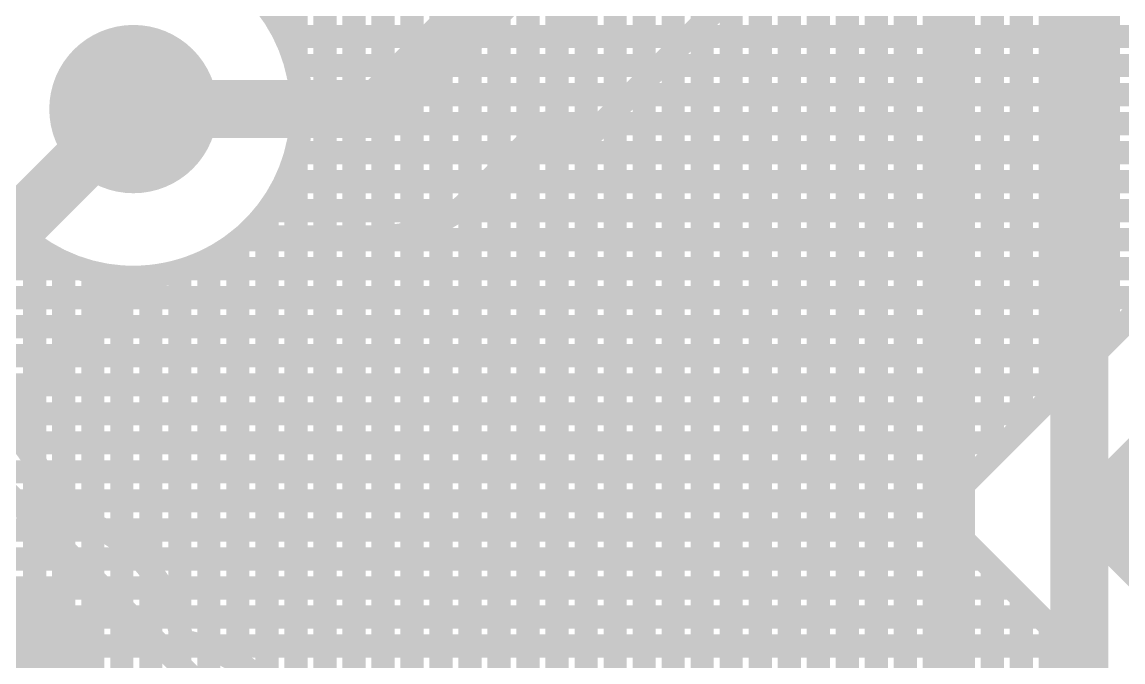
# Model space of a CAD drawing. Header units: millimetres. Extents: x 1.42 to 3.4, y 1.21 to 3.22.
# Drawn here: x 2.7928 to 2.9825, y 2.3422 to 2.4525 of the extents above; entities that cross this region are included whole.
import ezdxf

# ---------------------------------------------------------------- set-up
doc = ezdxf.new("R2010")
doc.units = ezdxf.units.MM
doc.header["$MEASUREMENT"] = 0
for name, color, linetype in [('BottomLayer', 5, 'Continuous'), ('BottomSolder', 6, 'Continuous'), ('Mechanical15', 56, 'Continuous'), ('MultiLayer', 9, 'Continuous'), ('TopLayer', 1, 'Continuous'), ('TopPaste', 8, 'Continuous'), ('TopSolder', 216, 'Continuous'), ('ViaHoleLayer', 16, 'Continuous')]:
    doc.layers.add(name, color=color, linetype=linetype)

# ---------------------------------------------------------------- blocks, each defined once
blk = doc.blocks.new('KEY_SMT_4')
at = {"layer": 'TopLayer'}
blk.add_solid([(-0.06102, -0.08464), (-0.06102, -0.06102), (-0.13976, -0.08464), (-0.13976, -0.06102)], dxfattribs=at)
at = {"layer": 'TopPaste'}
blk.add_solid([(-0.06102, -0.08464), (-0.06102, -0.06102), (-0.13976, -0.08464), (-0.13976, -0.06102)], dxfattribs=at)
at = {"layer": 'TopSolder'}
for points in [[(-0.05852, 0.05852), (-0.05852, 0.08715), (-0.14226, 0.05852), (-0.14226, 0.08715)], [(-0.05852, -0.08715), (-0.05852, -0.05852), (-0.14226, -0.08715), (-0.14226, -0.05852)]]:
    blk.add_solid(points, dxfattribs=at)
blk = doc.blocks.new('44ML_N_21')
at = {"layer": 'Mechanical15', "const_width": 0.00394}
blk.add_lwpolyline([(0.26575, 0.26575), (0.26575, -0.26575)], dxfattribs=at)
at = {"layer": 'TopLayer', "const_width": 0.02165}
blk.add_lwpolyline([(0.19882, 0.12598), (0.24606, 0.12598)], dxfattribs=at)
at = {"layer": 'TopLayer', "const_width": 0.01083}
blk.add_lwpolyline([(0.24065, 0.12598, 1), (0.25148, 0.12598, 1)], format="xyb", close=True, dxfattribs=at)
at = {"layer": 'TopPaste', "const_width": 0.02165}
blk.add_lwpolyline([(0.19882, 0.12598), (0.24606, 0.12598)], dxfattribs=at)
at = {"layer": 'TopPaste', "const_width": 0.01083}
blk.add_lwpolyline([(0.24065, 0.12598, 1), (0.25148, 0.12598, 1)], format="xyb", close=True, dxfattribs=at)
at = {"layer": 'TopSolder', "const_width": 0.02665}
blk.add_lwpolyline([(0.19882, 0.12598), (0.24606, 0.12598)], dxfattribs=at)
at = {"layer": 'TopSolder', "const_width": 0.01333}
blk.add_lwpolyline([(0.2394, 0.12598, 1), (0.25273, 0.12598, 1)], format="xyb", close=True, dxfattribs=at)

msp = doc.modelspace()

# ---------------------------------------------------------------- linework, layer by layer
at = {"layer": 'BottomLayer'}
for points, const_width in [([(2.84, 2.44505), (2.84, 2.618)], 0.004), ([(2.845, 1.631), (2.845, 2.618)], 0.004), ([(2.85, 1.63111), (2.85, 2.618)], 0.004), ([(2.855, 1.63611), (2.855, 2.618)], 0.004), ([(2.86, 1.64111), (2.86, 2.618)], 0.004), ([(2.865, 1.64611), (2.865, 2.61439)], 0.004), ([(2.87, 1.65111), (2.87, 2.60939)], 0.004), ([(2.875, 1.65611), (2.875, 2.60439)], 0.004), ([(2.88, 1.66111), (2.88, 2.59939)], 0.004), ([(2.885, 1.66611), (2.885, 2.59439)], 0.004), ([(2.89, 1.67111), (2.89, 2.58939)], 0.004), ([(2.895, 1.67611), (2.895, 2.58439)], 0.004), ([(2.9, 1.68111), (2.9, 2.57939)], 0.004), ([(2.905, 1.68611), (2.905, 2.57439)], 0.004), ([(2.91, 1.69111), (2.91, 2.56939)], 0.004), ([(2.915, 1.69611), (2.915, 2.56439)], 0.004), ([(2.92, 1.70111), (2.92, 2.55939)], 0.004), ([(2.925, 1.70611), (2.925, 2.55439)], 0.004), ([(2.93, 1.71111), (2.93, 2.54939)], 0.004), ([(2.935, 1.71611), (2.935, 2.54439)], 0.004), ([(2.94, 1.72111), (2.94, 2.53939)], 0.004), ([(2.975, 2.239), (2.975, 2.5355)], 0.01), ([(2.945, 1.72575), (2.945, 2.53439)], 0.004), ([(2.95, 2.2537), (2.95, 2.52939)], 0.004), ([(2.953, 2.25789), (2.953, 2.52639)], 0.004), ([(2.83817, 2.45), (2.953, 2.45)], 0.004), ([(2.84001, 2.445), (2.953, 2.445)], 0.004), ([(2.398, 2.0235), (2.812, 2.4375)], 0.01), ([(2.84089, 2.44), (2.953, 2.44)], 0.004), ([(2.84089, 2.435), (2.953, 2.435)], 0.004), ([(2.84, 1.631), (2.84, 2.42995)], 0.004), ([(2.84001, 2.43), (2.953, 2.43)], 0.004), ([(2.83817, 2.425), (2.953, 2.425)], 0.004), ([(2.835, 1.631), (2.835, 2.41984)], 0.004), ([(2.83512, 2.42), (2.953, 2.42)], 0.004), ([(2.83, 1.631), (2.83, 2.41476)], 0.004), ([(2.8303, 2.415), (2.953, 2.415)], 0.004), ([(2.825, 1.631), (2.825, 2.41158)], 0.004), ([(2.82, 1.631), (2.82, 2.40963)], 0.004), ([(2.82121, 2.41), (2.953, 2.41)], 0.004), ([(2.4136, 2.00798), (2.8142, 2.40858)], 0.004), ([(2.815, 1.631), (2.815, 2.40866)], 0.004), ([(2.81, 1.631), (2.81, 2.40439)], 0.004), ([(2.81061, 2.405), (2.953, 2.405)], 0.004), ([(2.80561, 2.4), (2.953, 2.4)], 0.004), ([(2.805, 1.631), (2.805, 2.39939)], 0.004), ([(2.8, 1.631), (2.8, 2.39439)], 0.004), ([(2.80061, 2.395), (2.953, 2.395)], 0.004), ([(2.795, 1.631), (2.795, 2.38939)], 0.004), ([(2.79561, 2.39), (2.953, 2.39)], 0.004), ([(2.79061, 2.385), (2.953, 2.385)], 0.004), ([(2.78561, 2.38), (2.953, 2.38)], 0.004), ([(2.78061, 2.375), (2.953, 2.375)], 0.004), ([(2.77561, 2.37), (2.953, 2.37)], 0.004), ([(2.77061, 2.365), (2.953, 2.365)], 0.004), ([(2.76561, 2.36), (2.953, 2.36)], 0.004), ([(2.76061, 2.355), (2.953, 2.355)], 0.004), ([(2.75561, 2.35), (2.953, 2.35)], 0.004), ([(2.75061, 2.345), (2.953, 2.345)], 0.004)]:
    msp.add_lwpolyline(points, dxfattribs=dict(at, const_width=const_width))
at = {"layer": 'BottomLayer', "const_width": 0.004}
for points in [[(2.78308, 2.4397, -0.962805), (2.841, 2.4375)], [(2.78308, 2.4397, -0.962805), (2.841, 2.4375)], [(2.78308, 2.4397, -0.962805), (2.841, 2.4375)], [(2.841, 2.4375, -0.392185), (2.8142, 2.40858)], [(2.841, 2.4375, -0.392185), (2.8142, 2.40858)], [(2.841, 2.4375, -0.392185), (2.8142, 2.40858)]]:
    msp.add_lwpolyline(points, format="xyb", dxfattribs=at)
at = {"layer": 'BottomLayer'}
for points, const_width in [([(2.83717, 2.45, 1), (2.83917, 2.45, 1)], 0.002), ([(2.952, 2.45, 1), (2.954, 2.45, 1)], 0.002), ([(2.806, 2.4375, 1), (2.818, 2.4375, 1)], 0.012), ([(2.806, 2.4375, 1), (2.818, 2.4375, 1)], 0.012), ([(2.806, 2.4375, 1), (2.818, 2.4375, 1)], 0.012), ([(2.839, 2.44505, 1), (2.841, 2.44505, 1)], 0.002), ([(2.83901, 2.445, 1), (2.84101, 2.445, 1)], 0.002), ([(2.952, 2.445, 1), (2.954, 2.445, 1)], 0.002), ([(2.8095, 2.4375, 1), (2.8145, 2.4375, 1)], 0.005), ([(2.83989, 2.44, 1), (2.84189, 2.44, 1)], 0.002), ([(2.952, 2.44, 1), (2.954, 2.44, 1)], 0.002), ([(2.84, 2.4375, 1), (2.842, 2.4375, 1)], 0.002), ([(2.84, 2.4375, 1), (2.842, 2.4375, 1)], 0.002), ([(2.84, 2.4375, 1), (2.842, 2.4375, 1)], 0.002), ([(2.84, 2.4375, 1), (2.842, 2.4375, 1)], 0.002), ([(2.84, 2.4375, 1), (2.842, 2.4375, 1)], 0.002), ([(2.84, 2.4375, 1), (2.842, 2.4375, 1)], 0.002), ([(2.83989, 2.435, 1), (2.84189, 2.435, 1)], 0.002), ([(2.952, 2.435, 1), (2.954, 2.435, 1)], 0.002), ([(2.839, 2.42995, 1), (2.841, 2.42995, 1)], 0.002), ([(2.83901, 2.43, 1), (2.84101, 2.43, 1)], 0.002), ([(2.952, 2.43, 1), (2.954, 2.43, 1)], 0.002), ([(2.83717, 2.425, 1), (2.83917, 2.425, 1)], 0.002), ([(2.952, 2.425, 1), (2.954, 2.425, 1)], 0.002), ([(2.834, 2.41984, 1), (2.836, 2.41984, 1)], 0.002), ([(2.83412, 2.42, 1), (2.83612, 2.42, 1)], 0.002), ([(2.952, 2.42, 1), (2.954, 2.42, 1)], 0.002), ([(2.829, 2.41476, 1), (2.831, 2.41476, 1)], 0.002), ([(2.8293, 2.415, 1), (2.8313, 2.415, 1)], 0.002), ([(2.952, 2.415, 1), (2.954, 2.415, 1)], 0.002), ([(2.824, 2.41158, 1), (2.826, 2.41158, 1)], 0.002), ([(2.819, 2.40963, 1), (2.821, 2.40963, 1)], 0.002), ([(2.82021, 2.41, 1), (2.82221, 2.41, 1)], 0.002), ([(2.952, 2.41, 1), (2.954, 2.41, 1)], 0.002), ([(2.8132, 2.40858, 1), (2.8152, 2.40858, 1)], 0.002), ([(2.8132, 2.40858, 1), (2.8152, 2.40858, 1)], 0.002), ([(2.8132, 2.40858, 1), (2.8152, 2.40858, 1)], 0.002), ([(2.8132, 2.40858, 1), (2.8152, 2.40858, 1)], 0.002), ([(2.814, 2.40866, 1), (2.816, 2.40866, 1)], 0.002), ([(2.809, 2.40439, 1), (2.811, 2.40439, 1)], 0.002), ([(2.80961, 2.405, 1), (2.81161, 2.405, 1)], 0.002), ([(2.952, 2.405, 1), (2.954, 2.405, 1)], 0.002), ([(2.80461, 2.4, 1), (2.80661, 2.4, 1)], 0.002), ([(2.952, 2.4, 1), (2.954, 2.4, 1)], 0.002), ([(2.804, 2.39939, 1), (2.806, 2.39939, 1)], 0.002), ([(2.799, 2.39439, 1), (2.801, 2.39439, 1)], 0.002), ([(2.79961, 2.395, 1), (2.80161, 2.395, 1)], 0.002), ([(2.952, 2.395, 1), (2.954, 2.395, 1)], 0.002), ([(2.794, 2.38939, 1), (2.796, 2.38939, 1)], 0.002), ([(2.79461, 2.39, 1), (2.79661, 2.39, 1)], 0.002), ([(2.952, 2.39, 1), (2.954, 2.39, 1)], 0.002), ([(2.952, 2.385, 1), (2.954, 2.385, 1)], 0.002), ([(2.952, 2.38, 1), (2.954, 2.38, 1)], 0.002), ([(2.952, 2.375, 1), (2.954, 2.375, 1)], 0.002), ([(2.952, 2.37, 1), (2.954, 2.37, 1)], 0.002), ([(2.952, 2.365, 1), (2.954, 2.365, 1)], 0.002), ([(2.952, 2.36, 1), (2.954, 2.36, 1)], 0.002), ([(2.952, 2.355, 1), (2.954, 2.355, 1)], 0.002), ([(2.952, 2.35, 1), (2.954, 2.35, 1)], 0.002), ([(2.952, 2.345, 1), (2.954, 2.345, 1)], 0.002)]:
    msp.add_lwpolyline(points, format="xyb", close=True, dxfattribs=dict(at, const_width=const_width))
at = {"layer": 'BottomSolder', "const_width": 0.0145}
msp.add_lwpolyline([(2.80475, 2.4375, 1), (2.81925, 2.4375, 1)], format="xyb", close=True, dxfattribs=at)
msp.add_lwpolyline([(2.80475, 2.4375, 1), (2.81925, 2.4375, 1)], format="xyb", close=True, dxfattribs=at)
msp.add_lwpolyline([(2.80475, 2.4375, 1), (2.81925, 2.4375, 1)], format="xyb", close=True, dxfattribs=at)
at = {"layer": 'MultiLayer', "const_width": 0.012}
msp.add_lwpolyline([(2.806, 2.4375, 1), (2.818, 2.4375, 1)], format="xyb", close=True, dxfattribs=at)
msp.add_lwpolyline([(2.806, 2.4375, 1), (2.818, 2.4375, 1)], format="xyb", close=True, dxfattribs=at)
msp.add_lwpolyline([(2.806, 2.4375, 1), (2.818, 2.4375, 1)], format="xyb", close=True, dxfattribs=at)
at = {"layer": 'TopLayer'}
for points, const_width in [([(2.97, 2.38774), (2.97, 3.2089)], 0.004), ([(2.975, 2.39274), (2.975, 3.2089)], 0.004), ([(2.98, 2.39774), (2.98, 3.2089)], 0.004), ([(2.88802, 2.43028), (2.96774, 2.51)], 0.004), ([(2.965, 2.38274), (2.965, 2.50726)], 0.004), ([(2.96, 2.37774), (2.96, 2.50226)], 0.004), ([(2.955, 2.37274), (2.955, 2.49726)], 0.004), ([(2.8545, 2.4375), (2.90751, 2.49051)], 0.01), ([(2.95, 2.32258), (2.95, 2.49226)], 0.004), ([(2.945, 2.32258), (2.945, 2.48726)], 0.004), ([(2.94, 2.32258), (2.94, 2.48226)], 0.004), ([(2.935, 2.32258), (2.935, 2.47726)], 0.004), ([(2.93, 2.32256), (2.93, 2.47226)], 0.004), ([(2.925, 2.32175), (2.925, 2.46726)], 0.004), ([(2.92, 2.31963), (2.92, 2.46226)], 0.004), ([(2.915, 2.31569), (2.915, 2.45726)], 0.004), ([(2.91, 2.31069), (2.91, 2.45226)], 0.004), ([(2.90774, 2.45), (3.14726, 2.45)], 0.004), ([(2.905, 2.30569), (2.905, 2.44726)], 0.004), ([(2.95028, 2.36802), (3.03, 2.44774)], 0.004), ([(2.90274, 2.445), (3.02726, 2.445)], 0.004), ([(2.9, 2.30069), (2.9, 2.44226)], 0.004), ([(2.812, 2.4375), (2.8545, 2.4375)], 0.01), ([(2.89774, 2.44), (3.02226, 2.44)], 0.004), ([(2.895, 2.29569), (2.895, 2.43726)], 0.004), ([(2.87009, 2.42198), (2.88321, 2.4351)], 0.004), ([(2.88321, 2.4351), (2.88802, 2.43028)], 0.004), ([(2.8833, 2.435), (2.89274, 2.435)], 0.004), ([(2.89274, 2.435), (3.01726, 2.435)], 0.004), ([(2.88, 2.29324), (2.88, 2.43189)], 0.004), ([(2.885, 2.286), (2.885, 2.4333)], 0.004), ([(2.89, 2.29069), (2.89, 2.43226)], 0.004), ([(2.87811, 2.43), (3.01226, 2.43)], 0.004), ([(2.875, 2.29738), (2.875, 2.42689)], 0.004), ([(2.87311, 2.425), (3.00726, 2.425)], 0.004), ([(2.87, 2.29994), (2.87, 2.42189)], 0.004), ([(2.86783, 2.42), (3.00226, 2.42)], 0.004), ([(2.865, 2.30136), (2.865, 2.41817)], 0.004), ([(2.58373, 2.415), (2.7937, 2.415)], 0.004), ([(2.83, 2.34221), (2.83, 2.41476)], 0.004), ([(2.8303, 2.415), (2.99726, 2.415)], 0.004), ([(2.83089, 2.4155), (2.8545, 2.4155)], 0.004), ([(2.835, 2.33825), (2.835, 2.4155)], 0.004), ([(2.84, 2.33146), (2.84, 2.4155)], 0.004), ([(2.845, 2.32311), (2.845, 2.4155)], 0.004), ([(2.85, 2.3212), (2.85, 2.4155)], 0.004), ([(2.855, 2.31801), (2.855, 2.41551)], 0.004), ([(2.86, 2.31282), (2.86, 2.4162)], 0.004), ([(2.795, 2.37684), (2.795, 2.41401)], 0.004), ([(2.8, 2.36778), (2.8, 2.4111)], 0.004), ([(2.825, 2.34465), (2.825, 2.41158)], 0.004), ([(2.58873, 2.41), (2.80279, 2.41)], 0.004), ([(2.805, 2.36597), (2.805, 2.40936)], 0.004), ([(2.82, 2.34786), (2.82, 2.40963)], 0.004), ([(2.82121, 2.41), (2.99226, 2.41)], 0.004), ([(2.81, 2.36291), (2.81, 2.40857)], 0.004), ([(2.815, 2.35796), (2.815, 2.40866)], 0.004), ([(2.59373, 2.405), (2.98726, 2.405)], 0.004), ([(2.59873, 2.4), (2.98226, 2.4)], 0.004), ([(2.60373, 2.395), (2.97726, 2.395)], 0.004), ([(2.77791, 2.39), (2.97226, 2.39)], 0.004), ([(2.78797, 2.385), (2.96726, 2.385)], 0.004), ([(2.79291, 2.38), (2.96226, 2.38)], 0.004), ([(2.79596, 2.375), (2.95726, 2.375)], 0.004), ([(2.955, 2.3633), (2.955, 2.37274)], 0.004), ([(2.79776, 2.37), (2.95226, 2.37)], 0.004), ([(2.95028, 2.36802), (2.99102, 2.32728)], 0.004), ([(2.80686, 2.365), (2.9533, 2.365)], 0.004), ([(2.955, 2.32258), (2.955, 2.3633)], 0.004), ([(2.81324, 2.36), (2.9583, 2.36)], 0.004), ([(2.96, 2.32258), (2.96, 2.3583)], 0.004), ([(2.81702, 2.355), (2.9633, 2.355)], 0.004), ([(2.965, 2.32258), (2.965, 2.3533)], 0.004), ([(2.81935, 2.35), (2.9683, 2.35)], 0.004), ([(2.97, 2.32258), (2.97, 2.3483)], 0.004), ([(2.824, 2.345), (2.9733, 2.345)], 0.004), ([(2.975, 2.32258), (2.975, 2.3433)], 0.004)]:
    msp.add_lwpolyline(points, dxfattribs=dict(at, const_width=const_width))
at = {"layer": 'TopLayer', "const_width": 0.004}
for points in [[(2.83089, 2.4155, -2.17702), (2.83089, 2.4595)], [(2.83089, 2.4155, -2.17702), (2.83089, 2.4595)], [(2.83089, 2.4155, -2.17702), (2.83089, 2.4595)], [(2.87009, 2.42198, -0.199566), (2.8545, 2.4155)], [(2.87005, 2.42194, -0.198912), (2.8545, 2.4155)], [(2.75113, 2.38277, -0.603636), (2.79816, 2.36818)], [(2.79816, 2.36818, -0.310191), (2.82043, 2.34591)], [(2.82043, 2.34591, -0.31019), (2.84271, 2.32364)]]:
    msp.add_lwpolyline(points, format="xyb", dxfattribs=at)
at = {"layer": 'TopLayer'}
for points, const_width in [([(2.909, 2.45226, 1), (2.911, 2.45226, 1)], 0.002), ([(2.90674, 2.45, 1), (2.90874, 2.45, 1)], 0.002), ([(2.806, 2.4375, 1), (2.818, 2.4375, 1)], 0.012), ([(2.806, 2.4375, 1), (2.818, 2.4375, 1)], 0.012), ([(2.806, 2.4375, 1), (2.818, 2.4375, 1)], 0.012), ([(2.904, 2.44726, 1), (2.906, 2.44726, 1)], 0.002), ([(2.90174, 2.445, 1), (2.90374, 2.445, 1)], 0.002), ([(2.899, 2.44226, 1), (2.901, 2.44226, 1)], 0.002), ([(2.8095, 2.4375, 1), (2.8145, 2.4375, 1)], 0.005), ([(2.852, 2.4375, 1), (2.857, 2.4375, 1)], 0.005), ([(2.852, 2.4375, 1), (2.857, 2.4375, 1)], 0.005), ([(2.89674, 2.44, 1), (2.89874, 2.44, 1)], 0.002), ([(2.894, 2.43726, 1), (2.896, 2.43726, 1)], 0.002), ([(2.88221, 2.4351, 1), (2.88421, 2.4351, 1)], 0.002), ([(2.88221, 2.4351, 1), (2.88421, 2.4351, 1)], 0.002), ([(2.8823, 2.435, 1), (2.8843, 2.435, 1)], 0.002), ([(2.89174, 2.435, 1), (2.89374, 2.435, 1)], 0.002), ([(2.89174, 2.435, 1), (2.89374, 2.435, 1)], 0.002), ([(2.879, 2.43189, 1), (2.881, 2.43189, 1)], 0.002), ([(2.884, 2.4333, 1), (2.886, 2.4333, 1)], 0.002), ([(2.889, 2.43226, 1), (2.891, 2.43226, 1)], 0.002), ([(2.87711, 2.43, 1), (2.87911, 2.43, 1)], 0.002), ([(2.88702, 2.43028, 1), (2.88902, 2.43028, 1)], 0.002), ([(2.88702, 2.43028, 1), (2.88902, 2.43028, 1)], 0.002), ([(2.874, 2.42689, 1), (2.876, 2.42689, 1)], 0.002), ([(2.87211, 2.425, 1), (2.87411, 2.425, 1)], 0.002), ([(2.869, 2.42189, 1), (2.871, 2.42189, 1)], 0.002), ([(2.86905, 2.42194, 1), (2.87105, 2.42194, 1)], 0.002), ([(2.86909, 2.42198, 1), (2.87109, 2.42198, 1)], 0.002), ([(2.86909, 2.42198, 1), (2.87109, 2.42198, 1)], 0.002), ([(2.86683, 2.42, 1), (2.86883, 2.42, 1)], 0.002), ([(2.864, 2.41817, 1), (2.866, 2.41817, 1)], 0.002), ([(2.7927, 2.415, 1), (2.7947, 2.415, 1)], 0.002), ([(2.829, 2.41476, 1), (2.831, 2.41476, 1)], 0.002), ([(2.8293, 2.415, 1), (2.8313, 2.415, 1)], 0.002), ([(2.82989, 2.4155, 1), (2.83189, 2.4155, 1)], 0.002), ([(2.82989, 2.4155, 1), (2.83189, 2.4155, 1)], 0.002), ([(2.82989, 2.4155, 1), (2.83189, 2.4155, 1)], 0.002), ([(2.82989, 2.4155, 1), (2.83189, 2.4155, 1)], 0.002), ([(2.834, 2.4155, 1), (2.836, 2.4155, 1)], 0.002), ([(2.839, 2.4155, 1), (2.841, 2.4155, 1)], 0.002), ([(2.844, 2.4155, 1), (2.846, 2.4155, 1)], 0.002), ([(2.849, 2.4155, 1), (2.851, 2.4155, 1)], 0.002), ([(2.8535, 2.4155, 1), (2.8555, 2.4155, 1)], 0.002), ([(2.8535, 2.4155, 1), (2.8555, 2.4155, 1)], 0.002), ([(2.8535, 2.4155, 1), (2.8555, 2.4155, 1)], 0.002), ([(2.854, 2.41551, 1), (2.856, 2.41551, 1)], 0.002), ([(2.859, 2.4162, 1), (2.861, 2.4162, 1)], 0.002), ([(2.794, 2.41401, 1), (2.796, 2.41401, 1)], 0.002), ([(2.799, 2.4111, 1), (2.801, 2.4111, 1)], 0.002), ([(2.824, 2.41158, 1), (2.826, 2.41158, 1)], 0.002), ([(2.80179, 2.41, 1), (2.80379, 2.41, 1)], 0.002), ([(2.804, 2.40936, 1), (2.806, 2.40936, 1)], 0.002), ([(2.819, 2.40963, 1), (2.821, 2.40963, 1)], 0.002), ([(2.82021, 2.41, 1), (2.82221, 2.41, 1)], 0.002), ([(2.809, 2.40857, 1), (2.811, 2.40857, 1)], 0.002), ([(2.814, 2.40866, 1), (2.816, 2.40866, 1)], 0.002), ([(2.98126, 2.4, 1), (2.98326, 2.4, 1)], 0.002), ([(2.979, 2.39774, 1), (2.981, 2.39774, 1)], 0.002), ([(2.97626, 2.395, 1), (2.97826, 2.395, 1)], 0.002), ([(2.974, 2.39274, 1), (2.976, 2.39274, 1)], 0.002), ([(2.97126, 2.39, 1), (2.97326, 2.39, 1)], 0.002), ([(2.969, 2.38774, 1), (2.971, 2.38774, 1)], 0.002), ([(2.96626, 2.385, 1), (2.96826, 2.385, 1)], 0.002), ([(2.964, 2.38274, 1), (2.966, 2.38274, 1)], 0.002), ([(2.79191, 2.38, 1), (2.79391, 2.38, 1)], 0.002), ([(2.96126, 2.38, 1), (2.96326, 2.38, 1)], 0.002), ([(2.794, 2.37684, 1), (2.796, 2.37684, 1)], 0.002), ([(2.959, 2.37774, 1), (2.961, 2.37774, 1)], 0.002), ([(2.79496, 2.375, 1), (2.79696, 2.375, 1)], 0.002), ([(2.95626, 2.375, 1), (2.95826, 2.375, 1)], 0.002), ([(2.954, 2.37274, 1), (2.956, 2.37274, 1)], 0.002), ([(2.954, 2.37274, 1), (2.956, 2.37274, 1)], 0.002), ([(2.79676, 2.37, 1), (2.79876, 2.37, 1)], 0.002), ([(2.95126, 2.37, 1), (2.95326, 2.37, 1)], 0.002), ([(2.79716, 2.36818, 1), (2.79916, 2.36818, 1)], 0.002), ([(2.79716, 2.36818, 1), (2.79916, 2.36818, 1)], 0.002), ([(2.799, 2.36778, 1), (2.801, 2.36778, 1)], 0.002), ([(2.94928, 2.36802, 1), (2.95128, 2.36802, 1)], 0.002), ([(2.94928, 2.36802, 1), (2.95128, 2.36802, 1)], 0.002), ([(2.804, 2.36597, 1), (2.806, 2.36597, 1)], 0.002), ([(2.80586, 2.365, 1), (2.80786, 2.365, 1)], 0.002), ([(2.9523, 2.365, 1), (2.9543, 2.365, 1)], 0.002), ([(2.809, 2.36291, 1), (2.811, 2.36291, 1)], 0.002), ([(2.954, 2.3633, 1), (2.956, 2.3633, 1)], 0.002), ([(2.954, 2.3633, 1), (2.956, 2.3633, 1)], 0.002), ([(2.81224, 2.36, 1), (2.81424, 2.36, 1)], 0.002), ([(2.9573, 2.36, 1), (2.9593, 2.36, 1)], 0.002), ([(2.814, 2.35796, 1), (2.816, 2.35796, 1)], 0.002), ([(2.959, 2.3583, 1), (2.961, 2.3583, 1)], 0.002), ([(2.81602, 2.355, 1), (2.81802, 2.355, 1)], 0.002), ([(2.9623, 2.355, 1), (2.9643, 2.355, 1)], 0.002), ([(2.964, 2.3533, 1), (2.966, 2.3533, 1)], 0.002), ([(2.81835, 2.35, 1), (2.82035, 2.35, 1)], 0.002), ([(2.9673, 2.35, 1), (2.9693, 2.35, 1)], 0.002), ([(2.819, 2.34786, 1), (2.821, 2.34786, 1)], 0.002), ([(2.969, 2.3483, 1), (2.971, 2.3483, 1)], 0.002), ([(2.81943, 2.34591, 1), (2.82143, 2.34591, 1)], 0.002), ([(2.81943, 2.34591, 1), (2.82143, 2.34591, 1)], 0.002), ([(2.823, 2.345, 1), (2.825, 2.345, 1)], 0.002), ([(2.824, 2.34465, 1), (2.826, 2.34465, 1)], 0.002), ([(2.9723, 2.345, 1), (2.9743, 2.345, 1)], 0.002), ([(2.974, 2.3433, 1), (2.976, 2.3433, 1)], 0.002), ([(2.829, 2.34221, 1), (2.831, 2.34221, 1)], 0.002)]:
    msp.add_lwpolyline(points, format="xyb", close=True, dxfattribs=dict(at, const_width=const_width))
at = {"layer": 'TopSolder', "const_width": 0.0145}
msp.add_lwpolyline([(2.80475, 2.4375, 1), (2.81925, 2.4375, 1)], format="xyb", close=True, dxfattribs=at)
msp.add_lwpolyline([(2.80475, 2.4375, 1), (2.81925, 2.4375, 1)], format="xyb", close=True, dxfattribs=at)
msp.add_lwpolyline([(2.80475, 2.4375, 1), (2.81925, 2.4375, 1)], format="xyb", close=True, dxfattribs=at)
at = {"layer": 'ViaHoleLayer', "const_width": 0.006}
msp.add_lwpolyline([(2.809, 2.4375, 1), (2.815, 2.4375, 1)], format="xyb", close=True, dxfattribs=at)
msp.add_lwpolyline([(2.809, 2.4375, 1), (2.815, 2.4375, 1)], format="xyb", close=True, dxfattribs=at)
msp.add_lwpolyline([(2.809, 2.4375, 1), (2.815, 2.4375, 1)], format="xyb", close=True, dxfattribs=at)

# ---------------------------------------------------------------- block references
at = {"rotation": 45}
for name, p in [('KEY_SMT_4', (3.03, 2.51)), ('44ML_N_21', (2.70817, 2.07775))]:
    msp.add_blockref(name, p, dxfattribs=at)

doc.saveas('drawing.dxf')
